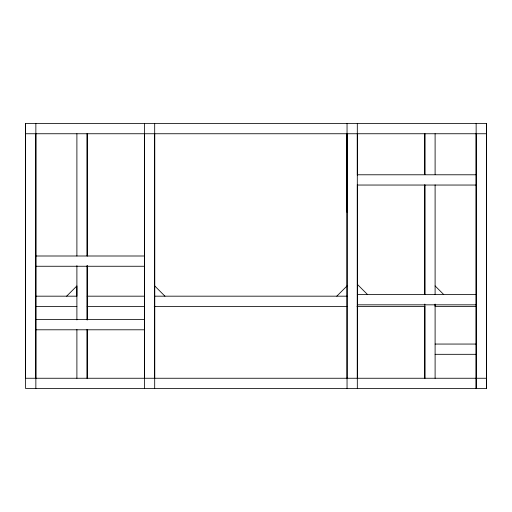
<?xml version="1.0" encoding="UTF-8"?>
<svg xmlns="http://www.w3.org/2000/svg" width="512" height="512" viewBox="0 0 512 512"><rect width="100%" height="100%" fill="white"/><g stroke="black" fill="none" stroke-linecap="round" stroke-linejoin="round"><path stroke-width="0.77" d="M25.6 123.488L25.6 388.512L486.4 388.512L486.4 123.488L25.6 123.488L25.6 378.253L486.4 378.253M35.859 378.253L35.859 133.747M144.435 378.253L144.435 133.747M154.694 378.253L154.694 133.747M347.046 378.253L347.046 133.747L347.059 212.397M357.306 378.253L357.306 133.747M424.845 306.342L424.845 378.253L424.845 304.07M435.104 304.07L435.104 306.438L476.141 306.438M476.141 174.496L476.141 133.747M66.637 296.179L76.896 285.92L76.896 296.179L35.859 296.179M336.787 296.179L347.046 285.92M25.6 133.747L486.4 133.747M357.306 174.784L476.154 174.784L476.141 388.512L476.141 123.488M357.306 185.043L476.154 185.043M35.859 256L144.435 256M35.859 266.259L144.435 266.259M357.306 294.573L476.141 294.573M87.155 296.179L144.634 296.179M154.694 296.179L347.046 296.179M357.306 304.832L476.141 304.832M35.859 306.438L76.896 306.438M87.155 306.438L144.634 306.438M154.214 306.438L347.411 306.438M356.986 306.438L424.845 306.438M35.859 319.533L144.435 319.533M35.859 329.792L144.435 329.792M435.104 344.058L476.141 344.058M435.104 354.317L476.141 354.317M435.104 285.92L443.744 294.56M357.306 284.314L367.565 294.573M154.694 285.92L164.954 296.179M486.4 123.488L486.4 388.512M435.104 133.747L435.104 174.496M435.104 184.883L435.104 294.605M435.104 304.742L435.104 378.253M357.306 123.488L357.318 175.059M357.318 184.595L357.318 388.512M347.046 123.488L347.046 388.512M154.694 123.488L154.694 388.512M144.435 123.488L144.435 388.512M76.896 133.747L76.896 256M76.896 265.587L76.896 319.923M76.896 329.51L76.896 378.253M35.859 123.488L35.859 388.512M87.155 329.51L87.155 378.253L87.155 329.51M87.155 265.587L87.155 319.923L87.155 265.587M87.155 133.747L87.155 256L87.155 133.747M424.845 184.883L424.845 294.355L424.845 184.883M424.845 133.747L424.845 174.496L424.845 133.747"/></g></svg>
